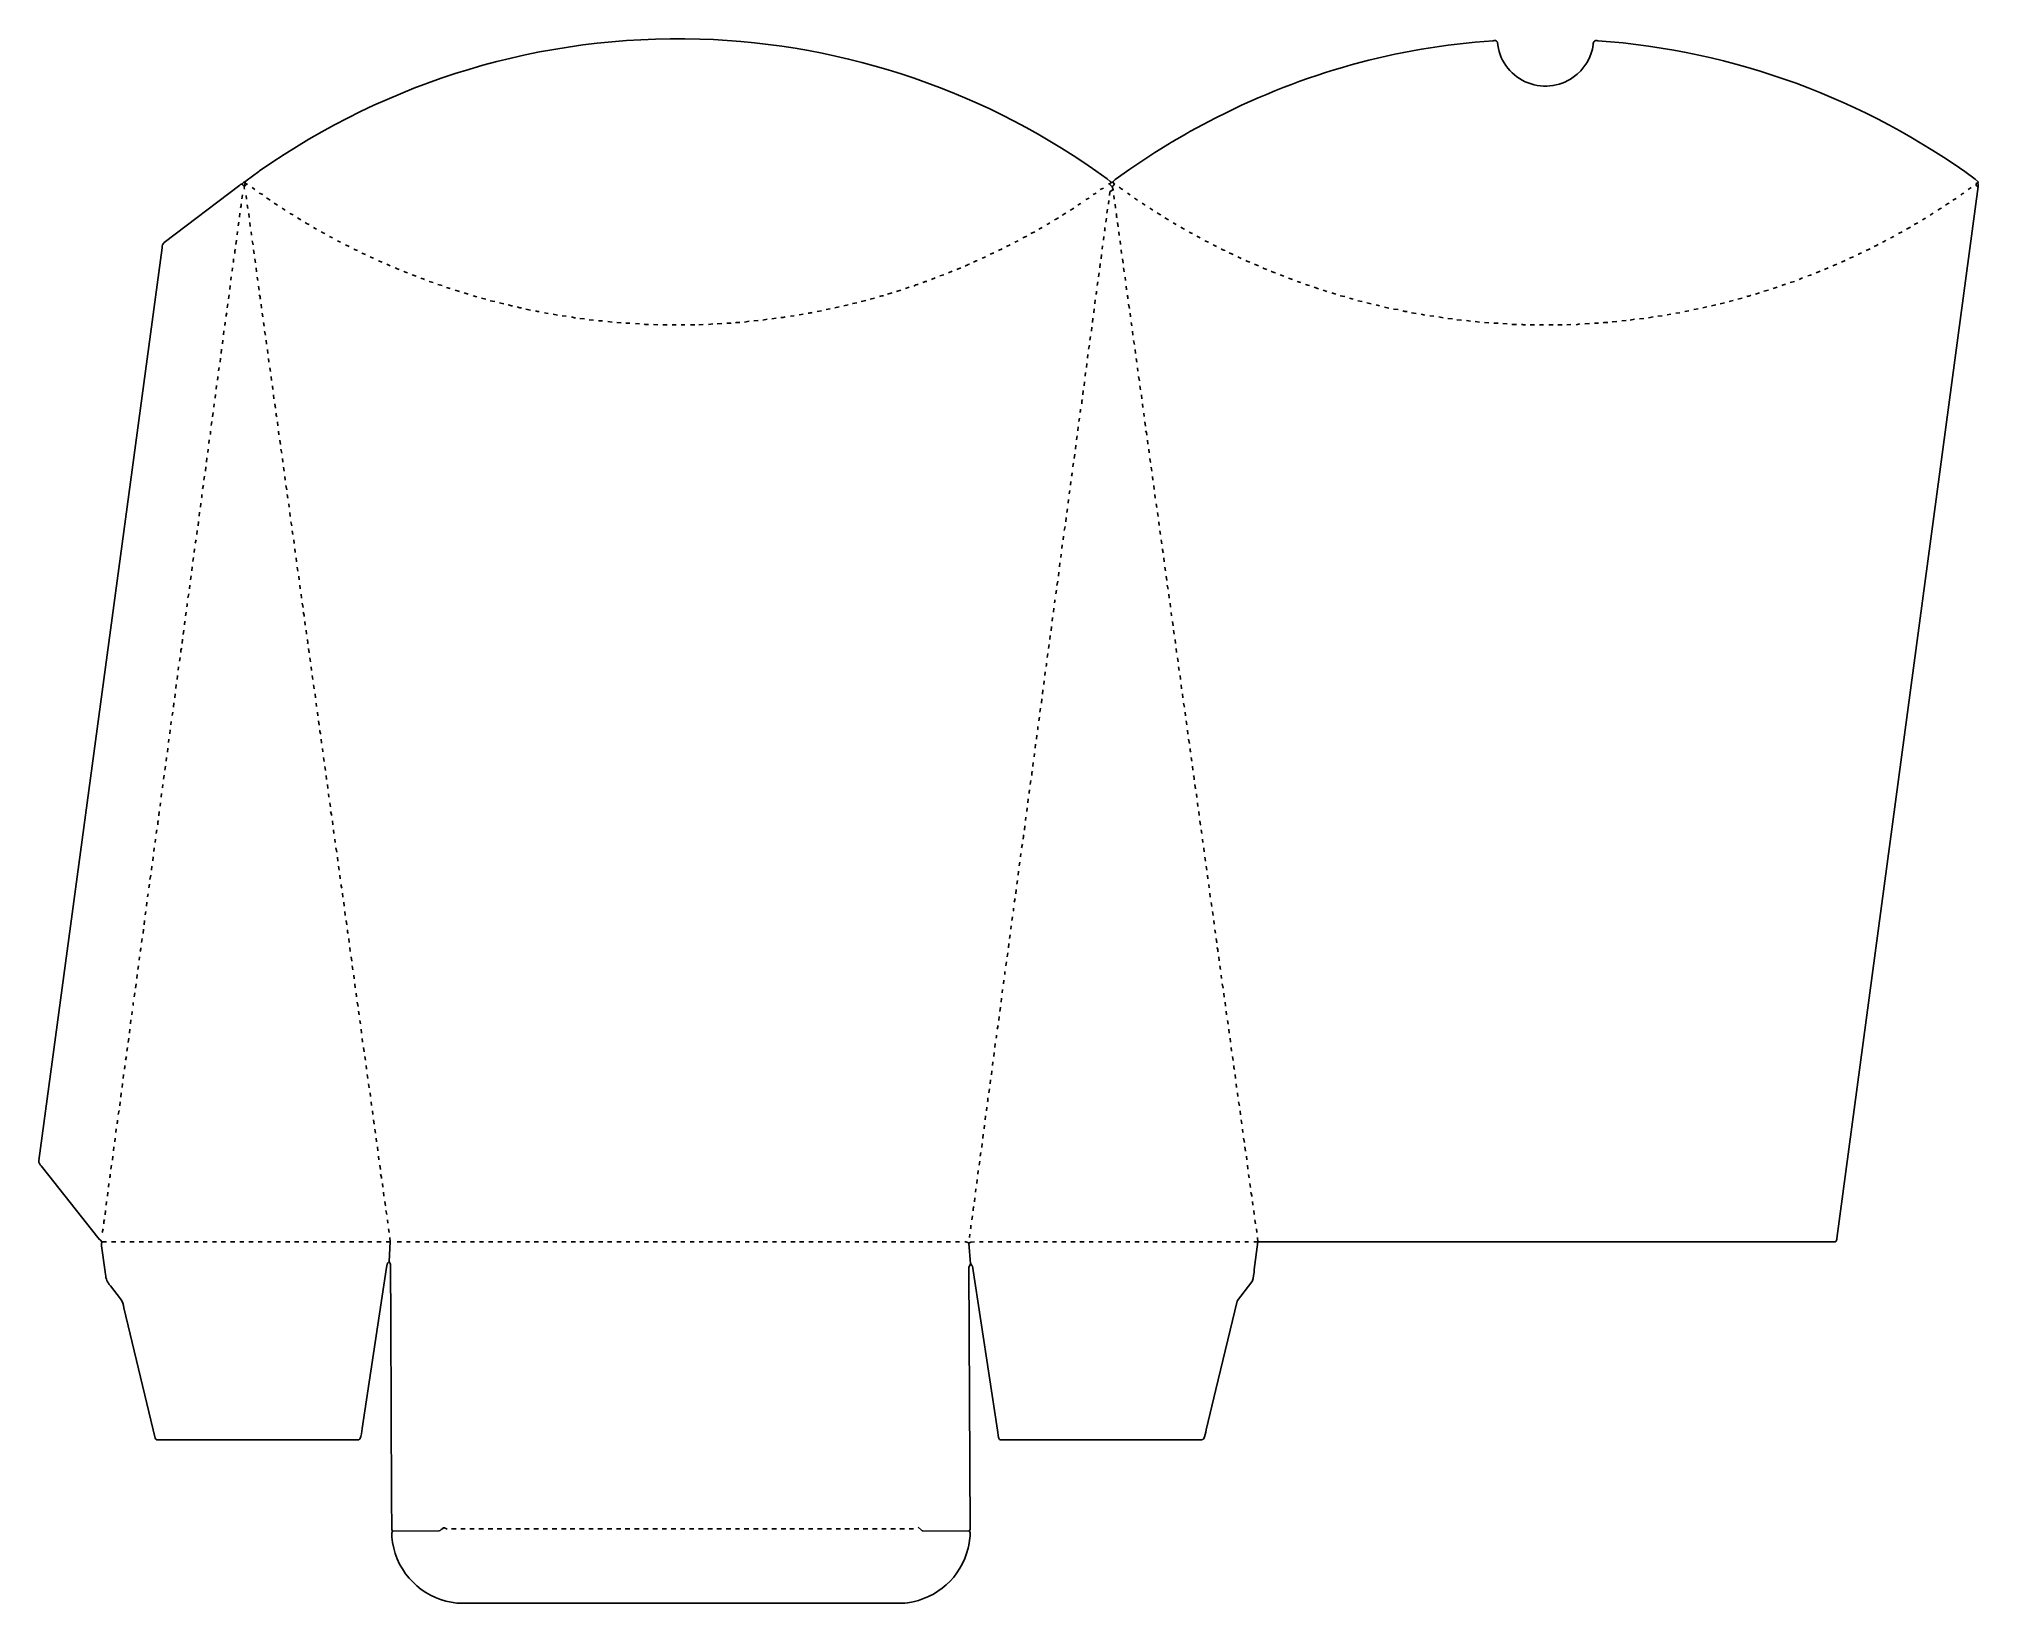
# Model space of a CAD drawing. Extents: x 502 to 5508, y 406 to 4445.
import ezdxf

# ---------------------------------------------------------------- set-up
doc = ezdxf.new("R2010")
doc.units = 0
doc.layers.get('0').update_dxf_attribs({"linetype": 'CONTINUOUS'})

msp = doc.modelspace()

# ---------------------------------------------------------------- linework, layer by layer
at = {"color": 7, "linetype": 'CONTINUOUS'}
for points in [[(3269, 4073), (3269, 4076), (3267.216814, 4077.247788), (3259.783186, 4083.752212, 0.151276), (2208.017808, 4444.480822, 0.162335), (1072, 4104), (1070, 4103), (1037, 4079), (1034, 4076, 0.171293), (1027, 4071, 0.149548), (1020.9, 4067.2), (826, 3919, 0.238604), (820.42, 3905.94), (502, 1549, 0.221328), (508.243902, 1535.195122), (511.756098, 1530.804878), (654, 1350), (660, 1344), (661, 1344), (661, 1343), (665, 1339), (664.7, 1337.1), (664, 1336), (664, 1329), (673.430769, 1262.053846), (674.42, 1255.06, 0.194171), (686.76, 1225.82), (713.243902, 1192.195122, -0.106234), (721.647059, 1168.911765), (802, 832, 0.064594), (807, 828), (1328, 828), (1329.9, 829.2), (1331, 830, 0.065381), (1336.405405, 856.932432), (1399.594595, 1273.067568, -0.197092), (1406, 1288), (1409, 1339), (1408, 1350)], [(3638, 1339), (3649, 1339), (5138.999665, 1339.499664, 0.329184), (5143.569231, 1348.053846), (5508, 4064, 0.130362), (5507, 4072), (5508, 4075), (5508, 4076), (5500.153846, 4083.230769, 0.14061), (4526.032995, 4440.461929, 0.60923), (4514.42, 4430.94, -0.21184), (4463, 4346, -0.580612), (4267, 4437, 0.371479), (4255.967005, 4440.461929, 0.101517), (3544, 4243), (3539.9, 4241.2), (3473, 4206), (3468.1, 4202.8, 0.113019), (3464, 4200), (3440.9, 4187.2, 0.118981), (3438, 4185), (3428.9, 4180.2, 0.118981), (3426, 4178, 0.129316), (3420.9, 4175.2), (3383, 4152), (3318, 4109), (3280, 4082, 0.071068), (3274, 4075), (3269, 4073), (3267, 4071), (3263, 4071)], [(3300, 4056, -0.071762), (3291, 4062)], [(5501, 4070), (5503, 4070, -0.720759), (5507, 4072)], [(1023, 4009, 0.102041), (1024, 4019)], [(1099, 4029, -0.071762), (1090, 4035)], [(3164, 4003, 0.129316), (3169.1, 4005.8), (3174, 4008)], [(3184, 4016, 0.129316), (3189.1, 4018.8), (3192, 4020)], [(5404, 4003), (5409, 4006, -0.120666), (5413, 4008)], [(5424, 4016), (5429, 4019, -0.120666), (5433, 4021)], [(5463, 4042, -0.105975), (5471, 4047)], [(1159, 3991, -0.099319), (1150, 3995)], [(1200, 3966, -0.107441), (1190, 3971)], [(1219, 3954), (1213.846154, 3956.769231, 0.092595), (1211, 3958)], [(3104, 3966, 0.129316), (3109.1, 3968.8), (3112, 3970)], [(3124, 3978), (3128, 3980, -0.079147), (3134, 3983)], [(3144, 3990), (3145.9, 3991.2, 0.081376), (3153, 3996)], [(3253, 3949, 0.07013), (3254, 3958)], [(3284, 3983, 0.128479), (3283, 3994)], [(3398, 3991, -0.115394), (3389, 3996)], [(3459, 3954, -0.070776), (3450, 3959)], [(1240, 3943, -0.099319), (1231, 3947)], [(3480, 3943, -0.152944), (3471, 3947)], [(5240, 3909), (5246, 3912, -0.120666), (5250, 3914)], [(5261, 3920, 0.093395), (5270, 3925)], [(5282, 3931), (5284.9, 3932.3, -0.076986), (5290, 3935)], [(1004, 3868, 0.07013), (1005, 3877)], [(1008, 3891), (1008.439024, 3898.95122, -0.129758), (1010, 3902)], [(1325, 3899, -0.125315), (1315, 3903)], [(1366, 3879), (1360.9, 3880.8, 0.113888), (1357, 3882)], [(2893, 3858, -0.128309), (2904, 3863)], [(2915, 3869), (2920.1, 3870.8, -0.113888), (2924, 3872)], [(2937, 3879), (2942.1, 3880.8, -0.113888), (2946, 3882)], [(2958, 3889), (2963.1, 3890.8, -0.113888), (2967, 3892)], [(3564, 3899, -0.125315), (3554, 3903)], [(3628, 3869, -0.114006), (3618, 3873)], [(5198, 3889, 0.099319), (5207, 3893)], [(1432, 3850, -0.081845), (1422, 3854)], [(1454, 3841, -0.081845), (1444, 3845)], [(1498, 3824), (1494.1, 3825.2, 0.0734), (1488, 3827)], [(2761, 3807, -0.168817), (2772, 3811)], [(2784, 3816), (2786.1, 3816.8, -0.105042), (2794, 3819)], [(3672, 3850, -0.114006), (3662, 3854)], [(3694, 3841, -0.064772), (3683, 3845)], [(3782, 3808), (3778.1, 3809.2, 0.0734), (3772, 3811)], [(5001, 3808, -0.109251), (5011, 3811)], [(5068, 3833), (5071.9, 3834.2, -0.0734), (5078, 3836)], [(1074, 3773, 0.114653), (1071, 3784)], [(1725, 3756, -0.081137), (1714, 3758)], [(2672, 3780), (2675.1, 3780.7, -0.095372), (2682, 3782)], [(3231, 3785, 0.07013), (3232, 3794)], [(3313, 3774, 0.083987), (3312, 3783)], [(4911, 3780, 0.084719), (4921, 3783)], [(982, 3705, 0.07013), (983, 3714)], [(1748, 3750), (1745.923077, 3750.615385, -0.075753), (1737, 3753)], [(1794, 3741, -0.09779), (1784, 3743)], [(1887, 3725, -0.063906), (1877, 3727)], [(2300, 3712, -0.08251), (2312, 3713)], [(2417, 3726, 0.096102), (2429, 3727)], [(2488, 3737, 0.09779), (2498, 3739)], [(4034, 3741, -0.106907), (4023, 3743)], [(4340, 3707, -0.091428), (4329, 3708)], [(4540, 3712, -0.08251), (4552, 3713)], [(963, 3564, 0.07013), (964, 3573)], [(3194, 3503), (3194.439024, 3510.95122, -0.129758), (3196, 3514)], [(1117, 3469, -0.172405), (1115, 3479)], [(3190, 3480, 0.07013), (3191, 3489)], [(3362, 3422, 0.114653), (3359, 3433)], [(3168, 3316, 0.07013), (3169, 3325)], [(3171, 3340), (3172.42, 3346.94, -0.124558), (3174, 3350)], [(922, 3260, 0.07013), (923, 3269)], [(3405, 3118, -0.172405), (3403, 3128)], [(884, 2979, 0.063434), (885, 2987)], [(1187, 2954, 0.114653), (1184, 2965)], [(3124, 2989, 0.063434), (3125, 2997)], [(869, 2861, -0.177876), (871, 2872)], [(1196, 2883, 0.128479), (1195, 2894)], [(3102, 2825, 0.063434), (3103, 2833)], [(1230, 2650, -0.192458), (1227.58, 2658.94), (1227, 2660)], [(3080, 2661, 0.07013), (3081, 2670)], [(3476, 2603, -0.172405), (3474, 2613)], [(3065, 2543), (3065.439024, 2550.95122, -0.129758), (3067, 2554)], [(3058, 2497, 0.07013), (3059, 2506)], [(3484, 2532, 0.128479), (3483, 2543)], [(809, 2416), (809.439024, 2423.95122, -0.129758), (811, 2427)], [(1258, 2440, 0.09411), (1255, 2450)], [(3043, 2379), (3043.439024, 2386.95122, -0.129758), (3045, 2390)], [(783, 2230, 0.063434), (784, 2238)], [(1301, 2135, -0.192458), (1298.58, 2143.94), (1298, 2145)], [(764, 2089, 0.07013), (765, 2098)], [(3546, 2088, 0.114653), (3543, 2099)], [(2973, 1865, 0.063434), (2974, 1873)], [(723, 1785, 0.07013), (724, 1794)], [(3589, 1784, -0.192458), (3586.58, 1792.94), (3586, 1794)], [(2951, 1701, 0.102041), (2952, 1711)], [(704, 1644, 0.07013), (705, 1653)], [(707, 1668), (708.42, 1674.94, -0.124558), (710, 1678)], [(685, 1504, 0.102041), (686, 1514)], [(1387, 1503, 0.114653), (1384, 1514)], [(3633, 1456, 0.078284), (3631, 1467)], [(2914, 1419, -0.177876), (2916, 1430)], [(670, 1386, -0.177876), (672, 1397)], [(2907, 1373, 0.07013), (2908, 1382)], [(1406, 1288, -0.073347), (1409.503378, 1280.996667), (1410.502203, 1131.997817), (1412.497797, 677.002183), (1413.493752, 596.006096), (1414.2, 594.1), (1415, 592, -0.120666), (1413, 588), (1413.554455, 576.955446, 0.159473), (1457.756098, 470.804878), (1477.804878, 450.756098, 0.15737), (1580.95122, 406.560976), (1582, 406), (2737, 406), (2744.946154, 407.430769, 0.309664), (2900.647059, 548.088235), (2902.384615, 555.923077), (2906, 580), (2906, 589), (2904.8, 590.9), (2904, 592, -0.120666), (2906, 596), (2903, 1274), (2904.2, 1275.9), (2907, 1282), (2908, 1282), (2910.230769, 1278.153846), (2911.769231, 1275.846154), (2976.58, 852.94), (2979.42, 834.06, 0.311065), (2984, 828), (3505, 828), (3506.9, 829.2), (3508, 830, 0.0955), (3515.384615, 853.923077), (3540.352941, 957.911765), (3595, 1186), (3596.2, 1187.9), (3633, 1236), (3634, 1237, 0.069044), (3639.58, 1268.06), (3649, 1339), (3648, 1350)], [(2903, 1336, 0.200152), (2892, 1339)], [(1415, 592), (1534.995902, 592.495834, 0.132646), (1546, 601), (1549, 601), (1554.1, 598.3), (1556, 598)], [(2904, 592), (2784.004098, 592.495834, -0.092491), (2780.22069, 594.248276), (2772, 602)]]:
    msp.add_lwpolyline(points, format="xyb", dxfattribs=at)
for points in [[(1027, 4071), (1027, 4069), (1032, 4064), (1033, 4064), (1034, 4065), (1039, 4070)], [(1041, 4070), (1039, 4070), (1037, 4072), (1036, 4072), (1034, 4076)], [(1060, 4056), (1053, 4061)], [(3242, 4056), (3250, 4060)], [(3266, 4041), (3267, 4050), (3272.9, 4054.2), (3275, 4055)], [(3276, 4054), (3275, 4055), (3273, 4064), (3272, 4064), (3267, 4069), (3267, 4071)], [(3273, 4064), (3274, 4065), (3278.423077, 4069.615385), (3274, 4075)], [(5482, 4056), (5490, 4061)], [(1026, 4032), (1028, 4042)], [(1038, 4031), (1037, 4041)], [(1042, 4007), (1040, 4017)], [(1080, 4043), (1071, 4047)], [(1118, 4016), (1110, 4021)], [(1138, 4003), (1130, 4008)], [(3205, 4030), (3213, 4034)], [(3224, 4043), (3231, 4047)], [(3259, 3995), (3261, 4005)], [(3263, 4018), (3264, 4028)], [(3278, 4031), (3277, 4041)], [(3281, 4008), (3280, 4018)], [(3319, 4042), (3312, 4047)], [(3338, 4029), (3330, 4034)], [(3358, 4016), (3350, 4021)], [(3378, 4003), (3370, 4008)], [(5443, 4029), (5451, 4033)], [(1017, 3962), (1018, 3972)], [(1020, 3985), (1021, 3995)], [(1045, 3984), (1044, 3994)], [(1048, 3961), (1047, 3971)], [(1178, 3978), (1170, 3983)], [(3083, 3954), (3092, 3958)], [(3256, 3972), (3258, 3982)], [(3288, 3960), (3286, 3971)], [(3418, 3978), (3409, 3983)], [(3438, 3966), (3430, 3970)], [(5323, 3954), (5333, 3959)], [(5343, 3966), (5352, 3970)], [(5364, 3978), (5372, 3982)], [(5384, 3990), (5392, 3995)], [(1011, 3914), (1012, 3925)], [(1014, 3939), (1015, 3948)], [(1051, 3938), (1050, 3947)], [(1055, 3913), (1053, 3924)], [(1260, 3931), (1252, 3935)], [(1281, 3920), (1273, 3924)], [(1303, 3909), (1294, 3913)], [(3000, 3909), (3009, 3913)], [(3021, 3920), (3030, 3924)], [(3042, 3931), (3052, 3936)], [(3063, 3943), (3073, 3947)], [(3247, 3902), (3248, 3911)], [(3250, 3925), (3251, 3935)], [(3291, 3937), (3290, 3947)], [(3294, 3914), (3293, 3924)], [(3500, 3931), (3491, 3936)], [(3521, 3920), (3512, 3924)], [(3542, 3909), (3533, 3913)], [(5302, 3943), (5312, 3947)], [(1058, 3890), (1056, 3900)], [(1061, 3867), (1060, 3877)], [(1345, 3888), (1336, 3892)], [(1388, 3869), (1379, 3872)], [(1409, 3859), (1400, 3863)], [(2979, 3899), (2989, 3903)], [(3241, 3854), (3242, 3865)], [(3244, 3877), (3245, 3888)], [(3297, 3891), (3296, 3900)], [(3301, 3866), (3299, 3877)], [(3585, 3888), (3575, 3893)], [(3606, 3878), (3597, 3882)], [(3650, 3859), (3640, 3863)], [(5133, 3859), (5143, 3863)], [(5155, 3869), (5165, 3873)], [(5176, 3879), (5186, 3882)], [(5219, 3899), (5229, 3903)], [(995, 3798), (996, 3808)], [(998, 3822), (999, 3831)], [(1001, 3845), (1002, 3854)], [(1064, 3844), (1063, 3854)], [(1067, 3821), (1066, 3830)], [(1071, 3796), (1069, 3807)], [(1476, 3832), (1466, 3836)], [(1520, 3816), (1510, 3819)], [(1543, 3808), (1532, 3811)], [(2806, 3824), (2816, 3828)], [(2828, 3833), (2838, 3836)], [(2850, 3841), (2860, 3845)], [(2872, 3850), (2882, 3854)], [(3234, 3808), (3236, 3818)], [(3237, 3831), (3239, 3841)], [(3304, 3844), (3302, 3854)], [(3307, 3821), (3306, 3830)], [(3310, 3797), (3309, 3807)], [(3716, 3832), (3706, 3836)], [(3738, 3824), (3728, 3827)], [(3760, 3816), (3750, 3819)], [(5023, 3816), (5034, 3819)], [(5046, 3824), (5055, 3828)], [(5090, 3841), (5100, 3845)], [(5111, 3850), (5121, 3854)], [(988, 3751), (990, 3761)], [(992, 3774), (993, 3784)], [(1077, 3750), (1076, 3760)], [(1564, 3801), (1554, 3803)], [(1588, 3793), (1577, 3796)], [(1610, 3786), (1600, 3789)], [(1633, 3779), (1623, 3782)], [(1656, 3773), (1645, 3776)], [(1679, 3767), (1667, 3769)], [(1702, 3761), (1691, 3764)], [(2580, 3756), (2591, 3758)], [(2602, 3762), (2603, 3761.5), (2614, 3764)], [(2625, 3767), (2637, 3770)], [(2648, 3773), (2659, 3776)], [(2693, 3786), (2705, 3789)], [(2716, 3793), (2727, 3796)], [(2739, 3801), (2749, 3804)], [(3228, 3761), (3229, 3771)], [(3317, 3749), (3315, 3760)], [(3805, 3800), (3794, 3804)], [(3827, 3793), (3817, 3796)], [(3850, 3786), (3840, 3789)], [(3873, 3780), (3861, 3782)], [(3895, 3773), (3885, 3776)], [(3918, 3767), (3907, 3769)], [(3941, 3761), (3930, 3764)], [(3963, 3756), (3954, 3758)], [(4820, 3756), (4831, 3758)], [(4842, 3761), (4853, 3764)], [(4865, 3767), (4876, 3770)], [(4888, 3773), (4899, 3776)], [(4933, 3786), (4944, 3789)], [(4955, 3794), (4967, 3796)], [(4979, 3801), (4989, 3804)], [(985, 3728), (987, 3738)], [(1080, 3727), (1079, 3737)], [(1084, 3703), (1082, 3713)], [(1771, 3745), (1759, 3747)], [(1817, 3736), (1807, 3738)], [(1841, 3732), (1830, 3734)], [(1863, 3729), (1853, 3730)], [(1911, 3722), (1899, 3723)], [(1934, 3719), (1923, 3720)], [(1957, 3717), (1948, 3717), (1947, 3718)], [(1982, 3714), (1971, 3715)], [(2005, 3712), (1994, 3713)], [(2017, 3711), (2028, 3711)], [(2053, 3709), (2042, 3710)], [(2076, 3708), (2066, 3708), (2065, 3709)], [(2100, 3707), (2089, 3708)], [(2113, 3707), (2124, 3707)], [(2137, 3707), (2147, 3707)], [(2160, 3707), (2170, 3707)], [(2184, 3707), (2195, 3707)], [(2206, 3707), (2217, 3708)], [(2231, 3708), (2242, 3709)], [(2253, 3709), (2265, 3710)], [(2278, 3711), (2288, 3711), (2289, 3712)], [(2324, 3714), (2336, 3716)], [(2348, 3717), (2359, 3718)], [(2371, 3719), (2382, 3721)], [(2394, 3722), (2405, 3724)], [(2442, 3729), (2452, 3730)], [(2465, 3733), (2475, 3734)], [(2511, 3741), (2522, 3743)], [(2534, 3746), (2545, 3748)], [(2557, 3751), (2568, 3753)], [(3222, 3713), (3223, 3724)], [(3225, 3738), (3226, 3748)], [(3320, 3727), (3319, 3737)], [(3323, 3704), (3322, 3713)], [(3987, 3750), (3976, 3752)], [(4011, 3746), (3999, 3747)], [(4057, 3736), (4045, 3738)], [(4080, 3732), (4070, 3734)], [(4103, 3729), (4093, 3730)], [(4127, 3725), (4116, 3727)], [(4151, 3722), (4139, 3723)], [(4174, 3719), (4162, 3720)], [(4198, 3716), (4187, 3718)], [(4221, 3714), (4210, 3715)], [(4245, 3712), (4234, 3713)], [(4258, 3711), (4269, 3711)], [(4292, 3709), (4281, 3710)], [(4304, 3708), (4316, 3708)], [(4352, 3707), (4363, 3707)], [(4376, 3707), (4386, 3707)], [(4400, 3707), (4411, 3707)], [(4423, 3707), (4434, 3707)], [(4446, 3707), (4457, 3708)], [(4470, 3707), (4480, 3709)], [(4493, 3709), (4505, 3710)], [(4518, 3711), (4528, 3711)], [(4563, 3715), (4564, 3714.5), (4575, 3715)], [(4588, 3717), (4599, 3718)], [(4610, 3719), (4621, 3721)], [(4634, 3722), (4645, 3723)], [(4657, 3725), (4669, 3727)], [(4681, 3729), (4692, 3730)], [(4705, 3733), (4715, 3734)], [(4728, 3737), (4738, 3738)], [(4751, 3741), (4761, 3743)], [(4774, 3746), (4785, 3748)], [(4797, 3751), (4808, 3753)], [(976, 3658), (977, 3667)], [(979, 3681), (980, 3691)], [(1087, 3680), (1085, 3690)], [(1090, 3657), (1089, 3667)], [(3215, 3667), (3217, 3677)], [(3219, 3690), (3220, 3701)], [(3326, 3680), (3325, 3690)], [(3330, 3656), (3328, 3666)], [(970, 3610), (971, 3621)], [(973, 3633), (974, 3644)], [(1093, 3633), (1092, 3643)], [(1096, 3610), (1095, 3620)], [(3206, 3597), (3207, 3607)], [(3209, 3621), (3210, 3630)], [(3212, 3644), (3214, 3654)], [(3333, 3633), (3332, 3643)], [(3336, 3610), (3335, 3620)], [(966, 3588), (968, 3597)], [(1100, 3586), (1098, 3596)], [(1103, 3563), (1102, 3573)], [(3200, 3549), (3201, 3560)], [(3203, 3574), (3204, 3584)], [(3339, 3587), (3338, 3596)], [(3343, 3562), (3341, 3573)], [(957, 3517), (958, 3527)], [(960, 3541), (961, 3550)], [(1106, 3540), (1105, 3549)], [(1109, 3516), (1108, 3526)], [(3197, 3526), (3198, 3537)], [(3346, 3539), (3344, 3549)], [(3349, 3516), (3348, 3526)], [(947, 3447), (949, 3457)], [(950, 3469), (952, 3480)], [(954, 3494), (955, 3503)], [(1113, 3492), (1111, 3503)], [(1119, 3446), (1118, 3456)], [(3187, 3457), (3188, 3466)], [(3352, 3493), (3351, 3503)], [(3355, 3470), (3354, 3479)], [(3359, 3445), (3357, 3456)], [(941, 3400), (942, 3410)], [(944, 3424), (945, 3425), (945, 3432)], [(1122, 3423), (1121, 3432)], [(1126, 3398), (1124, 3409)], [(3181, 3410), (3182, 3420)], [(3184, 3433), (3185, 3443)], [(3365, 3399), (3364, 3409)], [(935, 3352), (936, 3363)], [(938, 3377), (939, 3386)], [(1129, 3375), (1127, 3386)], [(1132, 3352), (1131, 3362)], [(3175, 3362), (3176, 3373)], [(3178, 3386), (3179, 3396)], [(3368, 3376), (3367, 3386)], [(3371, 3351), (3372, 3352), (3370.2, 3361.1), (3370, 3362)], [(928, 3306), (930, 3316)], [(932, 3329), (933, 3340)], [(1135, 3329), (1134, 3339)], [(1138, 3306), (1137, 3315)], [(3375, 3329), (3373, 3339)], [(3378, 3306), (3377, 3315)], [(925, 3283), (927, 3293)], [(1142, 3281), (1140, 3292)], [(1145, 3259), (1143, 3269)], [(3159, 3246), (3160, 3256)], [(3162, 3270), (3163, 3279)], [(3165, 3293), (3166, 3302)], [(3381, 3282), (3380, 3292)], [(3384, 3259), (3383, 3269)], [(916, 3213), (917, 3223)], [(919, 3236), (920, 3246)], [(1148, 3236), (1147, 3245)], [(1151, 3212), (1150, 3222)], [(3153, 3198), (3154, 3209)], [(3156, 3222), (3157, 3232)], [(3388, 3235), (3386, 3245)], [(3391, 3212), (3390, 3222)], [(910, 3165), (911, 3176)], [(913, 3188), (914, 3199)], [(1155, 3188), (1153, 3198)], [(1158, 3165), (1156, 3175)], [(3146, 3152), (3147, 3161)], [(3149, 3176), (3151, 3186)], [(3394, 3189), (3393, 3198)], [(3397, 3165), (3396, 3175)], [(900, 3096), (901, 3106)], [(903, 3119), (904, 3128)], [(906, 3143), (908, 3152)], [(1161, 3142), (1160, 3152)], [(1164, 3119), (1163, 3128)], [(1167, 3095), (1166, 3105)], [(3140, 3106), (3141, 3115)], [(3143, 3129), (3144, 3139)], [(3401, 3141), (3399, 3152)], [(3407, 3095), (3406, 3105)], [(894, 3048), (895, 3059)], [(897, 3072), (898, 3082)], [(1171, 3071), (1169, 3081)], [(1174, 3048), (1173, 3058)], [(3134, 3058), (3135, 3068)], [(3137, 3082), (3138, 3092)], [(3410, 3072), (3409, 3081)], [(3414, 3047), (3412, 3058)], [(887, 3002), (889, 3012)], [(891, 3025), (892, 3035)], [(1177, 3025), (1176, 3035)], [(1180, 3001), (1179, 3011)], [(3127, 3012), (3129, 3022)], [(3130, 3034), (3132, 3045)], [(3417, 3024), (3415, 3035)], [(3420, 3001), (3419, 3011)], [(881, 2955), (882, 2965)], [(1184, 2977), (1182, 2988)], [(3121, 2965), (3122, 2975)], [(3423, 2978), (3422, 2988)], [(3426, 2955), (3425, 2964)], [(875, 2907), (876, 2918)], [(878, 2932), (879, 2942)], [(1190, 2931), (1189, 2941)], [(1193, 2908), (1192, 2918)], [(3112, 2894), (3113, 2905)], [(3115, 2917), (3116, 2928)], [(3118, 2942), (3119, 2951)], [(3430, 2930), (3428, 2941)], [(3433, 2908), (3431, 2918)], [(872, 2884), (873, 2895)], [(1200, 2860), (1198, 2871)], [(3105, 2848), (3107, 2858)], [(3108, 2871), (3110, 2881)], [(3436, 2884), (3435, 2894)], [(3439, 2861), (3438, 2871)], [(862, 2815), (863, 2824)], [(865, 2838), (867, 2848)], [(1203, 2837), (1202, 2847)], [(1206, 2814), (1205, 2824)], [(3099, 2801), (3100, 2811)], [(3443, 2837), (3441, 2847)], [(3446, 2814), (3444, 2824)], [(853, 2744), (854, 2754)], [(856, 2768), (857, 2778)], [(859, 2791), (860, 2801)], [(1209, 2791), (1208, 2801)], [(1213, 2767), (1211, 2777)], [(1216, 2744), (1215, 2754)], [(3093, 2753), (3094, 2764)], [(3096, 2778), (3097, 2788)], [(3449, 2791), (3448, 2801)], [(3452, 2767), (3451, 2777)], [(3455, 2744), (3454, 2754)], [(846, 2698), (848, 2707)], [(850, 2720), (851, 2731)], [(1219, 2721), (1218, 2730)], [(1222, 2697), (1221, 2707)], [(3086, 2707), (3088, 2717)], [(3090, 2730), (3091, 2741)], [(3459, 2720), (3457, 2730)], [(3462, 2697), (3461, 2707)], [(840, 2651), (841, 2661)], [(843, 2674), (844, 2683)], [(1226, 2673), (1224, 2684)], [(3083, 2684), (3085, 2694)], [(3465, 2674), (3464, 2684)], [(3468, 2650), (3467, 2660)], [(834, 2603), (835, 2614)], [(837, 2628), (838, 2637)], [(1232, 2627), (1231, 2637)], [(1235, 2604), (1234, 2613)], [(3074, 2614), (3075, 2624)], [(3077, 2637), (3078, 2647)], [(3472, 2626), (3470, 2637)], [(827, 2557), (829, 2567)], [(831, 2580), (832, 2590)], [(1239, 2579), (1237, 2590)], [(1242, 2556), (1240, 2566)], [(3068, 2566), (3069, 2577)], [(3071, 2591), (3072, 2600)], [(3478, 2580), (3477, 2590)], [(3481, 2557), (3480, 2567)], [(821, 2511), (822, 2520)], [(824, 2534), (826, 2544)], [(1245, 2533), (1244, 2543)], [(1248, 2510), (1247, 2520)], [(3061, 2520), (3063, 2530)], [(3488, 2509), (3486, 2520)], [(815, 2464), (816, 2473)], [(818, 2487), (819, 2497)], [(1251, 2487), (1250, 2496)], [(1255, 2462), (1253, 2473)], [(3052, 2450), (3053, 2460)], [(3055, 2473), (3056, 2483)], [(3491, 2486), (3490, 2496)], [(3494, 2463), (3493, 2473)], [(805, 2393), (807, 2403)], [(812, 2439), (813, 2450)], [(1261, 2416), (1260, 2426)], [(1264, 2393), (1263, 2403)], [(3046, 2402), (3047, 2413)], [(3049, 2427), (3050, 2436)], [(3497, 2440), (3496, 2450)], [(3500, 2415), (3501, 2416), (3499.2, 2425.1), (3499, 2426)], [(3504, 2393), (3502, 2403)], [(799, 2347), (800, 2356)], [(802, 2370), (803, 2379)], [(1267, 2370), (1266, 2379)], [(1271, 2345), (1269, 2356)], [(3039, 2356), (3041, 2366)], [(3507, 2370), (3506, 2379)], [(3510, 2346), (3509, 2356)], [(793, 2299), (794, 2309)], [(796, 2323), (797, 2333)], [(1274, 2322), (1273, 2332)], [(1277, 2299), (1276, 2309)], [(3033, 2310), (3034, 2319)], [(3036, 2333), (3037, 2342)], [(3514, 2322), (3512, 2332)], [(3517, 2299), (3515, 2309)], [(786, 2253), (788, 2263)], [(789, 2275), (791, 2286)], [(1280, 2276), (1279, 2286)], [(1284, 2252), (1282, 2262)], [(3027, 2263), (3028, 2272)], [(3030, 2286), (3031, 2296)], [(3520, 2276), (3519, 2286)], [(3523, 2253), (3522, 2262)], [(780, 2206), (781, 2216)], [(1287, 2229), (1286, 2239)], [(1290, 2206), (1289, 2216)], [(3020, 2216), (3022, 2226)], [(3024, 2238), (3025, 2249)], [(3526, 2229), (3525, 2239)], [(3530, 2205), (3528, 2215)], [(774, 2158), (775, 2169)], [(777, 2183), (778, 2192)], [(1293, 2182), (1292, 2192)], [(1297, 2158), (1295, 2169)], [(3011, 2146), (3012, 2155)], [(3014, 2169), (3015, 2178)], [(3017, 2193), (3018, 2194), (3018, 2201)], [(3533, 2182), (3532, 2192)], [(3536, 2159), (3535, 2169)], [(767, 2112), (769, 2122)], [(771, 2135), (772, 2146)], [(1303, 2112), (1302, 2122)], [(3005, 2098), (3006, 2109)], [(3008, 2122), (3009, 2132)], [(3539, 2136), (3538, 2145)], [(3543, 2111), (3541, 2122)], [(761, 2066), (762, 2075)], [(1306, 2089), (1305, 2099)], [(1310, 2064), (1308, 2075)], [(2998, 2052), (3000, 2062)], [(3002, 2075), (3003, 2085)], [(3549, 2065), (3548, 2075)], [(752, 1994), (753, 2005)], [(755, 2019), (756, 2029)], [(758, 2042), (759, 2052)], [(1313, 2041), (1311, 2052)], [(1316, 2018), (1315, 2028)], [(1319, 1995), (1318, 2005)], [(2992, 2005), (2993, 2015)], [(2995, 2029), (2996, 2030), (2996, 2037)], [(3552, 2042), (3551, 2052)], [(3555, 2019), (3554, 2028)], [(3559, 1994), (3557, 2005)], [(745, 1949), (746, 1950), (746, 1957)], [(748, 1972), (750, 1982)], [(1322, 1972), (1321, 1981)], [(1326, 1947), (1324, 1958)], [(2986, 1958), (2987, 1968)], [(2989, 1982), (2990, 1991)], [(3562, 1971), (3561, 1981)], [(3565, 1948), (3564, 1958)], [(739, 1902), (740, 1912)], [(742, 1925), (743, 1934)], [(1329, 1925), (1327, 1935)], [(1332, 1902), (1331, 1911)], [(2980, 1911), (2981, 1921)], [(2983, 1934), (2984, 1945)], [(3568, 1925), (3567, 1935)], [(3572, 1901), (3570, 1911)], [(733, 1854), (734, 1865)], [(736, 1878), (737, 1888)], [(1335, 1878), (1334, 1888)], [(1338, 1855), (1337, 1864)], [(2976, 1888), (2978, 1898)], [(3575, 1878), (3574, 1888)], [(3578, 1855), (3577, 1865)], [(726, 1808), (728, 1818)], [(729, 1831), (731, 1841)], [(1342, 1830), (1340, 1841)], [(1345, 1808), (1344, 1818)], [(2964, 1794), (2965, 1804)], [(2967, 1818), (2968, 1828)], [(2970, 1841), (2971, 1851)], [(3581, 1831), (3580, 1841)], [(3585, 1807), (3583, 1818)], [(720, 1761), (721, 1771)], [(1348, 1785), (1347, 1794)], [(1351, 1761), (1350, 1771)], [(2958, 1747), (2959, 1757)], [(2961, 1770), (2962, 1781)], [(3591, 1761), (3590, 1771)], [(714, 1713), (715, 1724)], [(717, 1738), (718, 1748)], [(1355, 1737), (1353, 1747)], [(1358, 1714), (1357, 1724)], [(2954, 1724), (2956, 1734)], [(3594, 1738), (3593, 1747)], [(3597, 1714), (3596, 1724)], [(711, 1690), (712, 1701)], [(1361, 1691), (1360, 1701)], [(1364, 1668), (1363, 1677)], [(1368, 1643), (1366, 1654)], [(2945, 1654), (2946, 1664)], [(2948, 1677), (2949, 1687)], [(3601, 1690), (3599, 1701)], [(3604, 1667), (3603, 1677)], [(3607, 1644), (3606, 1654)], [(698, 1597), (699, 1607)], [(701, 1621), (702, 1631)], [(1371, 1620), (1369, 1630)], [(1374, 1597), (1373, 1607)], [(2939, 1606), (2940, 1617)], [(2942, 1631), (2943, 1640)], [(3610, 1621), (3609, 1630)], [(3614, 1596), (3612, 1607)], [(692, 1550), (693, 1560)], [(695, 1574), (696, 1584)], [(1377, 1574), (1376, 1584)], [(1380, 1551), (1379, 1560)], [(2932, 1560), (2934, 1570)], [(2936, 1583), (2937, 1593)], [(3617, 1573), (3615, 1584)], [(3620, 1551), (3619, 1560)], [(688, 1527), (690, 1537)], [(1384, 1526), (1382, 1537)], [(2926, 1514), (2927, 1523)], [(2929, 1537), (2931, 1547)], [(3623, 1527), (3622, 1537)], [(3626, 1504), (3625, 1513)], [(679, 1457), (680, 1467)], [(682, 1480), (683, 1490)], [(1390, 1480), (1389, 1490)], [(1393, 1457), (1392, 1467)], [(2917, 1442), (2918, 1453)], [(2920, 1467), (2921, 1476)], [(2923, 1490), (2924, 1500)], [(3630, 1479), (3628, 1490)], [(673, 1409), (674, 1420)], [(676, 1434), (677, 1443)], [(1396, 1432), (1397, 1433), (1395.2, 1442.1), (1395, 1443)], [(1400, 1410), (1398, 1420)], [(2910, 1396), (2912, 1406)], [(3636, 1434), (3635, 1443)], [(3639, 1410), (3638, 1420)], [(666, 1363), (668, 1373)], [(1403, 1387), (1402, 1396)], [(1406, 1363), (1405, 1373)], [(2904, 1350), (2905, 1359)], [(3643, 1386), (3641, 1396)], [(3646, 1363), (3645, 1373)], [(665, 1339), (677, 1339)], [(690, 1339), (701, 1339)], [(714, 1339), (724, 1339)], [(737, 1339), (748, 1339)], [(761, 1339), (772, 1339)], [(784, 1339), (795, 1339)], [(808, 1339), (819, 1339)], [(832, 1339), (842, 1339)], [(855, 1339), (866, 1339)], [(879, 1339), (890, 1339)], [(903, 1339), (913, 1339)], [(926, 1339), (937, 1339)], [(950, 1339), (961, 1339)], [(973, 1339), (984, 1339)], [(997, 1339), (1008, 1339)], [(1021, 1339), (1031, 1339)], [(1044, 1339), (1055, 1339)], [(1068, 1339), (1079, 1339)], [(1092, 1339), (1102, 1339)], [(1115, 1339), (1126, 1339)], [(1139, 1339), (1150, 1339)], [(1162, 1339), (1173, 1339)], [(1186, 1339), (1197, 1339)], [(1210, 1339), (1220, 1339)], [(1233, 1339), (1244, 1339)], [(1257, 1339), (1268, 1339)], [(1281, 1339), (1291, 1339)], [(1304, 1339), (1315, 1339)], [(1328, 1339), (1339, 1339)], [(1351, 1339), (1362, 1339)], [(1375, 1339), (1386, 1339)], [(1399, 1339), (1409, 1339)], [(1427, 1339), (1438, 1339)], [(1451, 1339), (1461, 1339)], [(1474, 1339), (1485, 1339)], [(1498, 1339), (1509, 1339)], [(1522, 1339), (1532, 1339)], [(1545, 1339), (1556, 1339)], [(1569, 1339), (1580, 1339)], [(1592, 1339), (1603, 1339)], [(1616, 1339), (1627, 1339)], [(1640, 1339), (1650, 1339)], [(1663, 1339), (1674, 1339)], [(1687, 1339), (1698, 1339)], [(1711, 1339), (1721, 1339)], [(1734, 1339), (1745, 1339)], [(1758, 1339), (1769, 1339)], [(1781, 1339), (1792, 1339)], [(1805, 1339), (1816, 1339)], [(1829, 1339), (1839, 1339)], [(1852, 1339), (1863, 1339)], [(1876, 1339), (1887, 1339)], [(1899, 1339), (1910, 1339)], [(1923, 1339), (1934, 1339)], [(1947, 1339), (1958, 1339)], [(1970, 1339), (1981, 1339)], [(1994, 1339), (2005, 1339)], [(2018, 1339), (2028, 1339)], [(2041, 1339), (2052, 1339)], [(2065, 1339), (2076, 1339)], [(2088, 1339), (2099, 1339)], [(2112, 1339), (2123, 1339)], [(2136, 1339), (2147, 1339)], [(2159, 1339), (2170, 1339)], [(2183, 1339), (2194, 1339)], [(2207, 1339), (2217, 1339)], [(2230, 1339), (2241, 1339)], [(2254, 1339), (2265, 1339)], [(2277, 1339), (2288, 1339)], [(2301, 1339), (2312, 1339)], [(2325, 1339), (2336, 1339)], [(2348, 1339), (2359, 1339)], [(2372, 1339), (2383, 1339)], [(2396, 1339), (2406, 1339)], [(2419, 1339), (2430, 1339)], [(2443, 1339), (2454, 1339)], [(2466, 1339), (2477, 1339)], [(2490, 1339), (2501, 1339)], [(2514, 1339), (2525, 1339)], [(2537, 1339), (2548, 1339)], [(2561, 1339), (2572, 1339)], [(2585, 1339), (2595, 1339)], [(2608, 1339), (2619, 1339)], [(2632, 1339), (2643, 1339)], [(2655, 1339), (2666, 1339)], [(2679, 1339), (2690, 1339)], [(2703, 1339), (2714, 1339)], [(2726, 1339), (2737, 1339)], [(2750, 1339), (2761, 1339)], [(2774, 1339), (2784, 1339)], [(2797, 1339), (2808, 1339)], [(2821, 1339), (2832, 1339)], [(2844, 1339), (2855, 1339)], [(2868, 1339), (2879, 1339)], [(2907, 1282), (2903, 1336), (2908.044554, 1338.554455), (2917, 1339)], [(2930, 1339), (2940, 1339)], [(2953, 1339), (2964, 1339)], [(2977, 1339), (2988, 1339)], [(3000, 1339), (3011, 1339)], [(3024, 1339), (3035, 1339)], [(3048, 1339), (3058, 1339)], [(3071, 1339), (3082, 1339)], [(3095, 1339), (3106, 1339)], [(3119, 1339), (3129, 1339)], [(3142, 1339), (3153, 1339)], [(3166, 1339), (3177, 1339)], [(3189, 1339), (3200, 1339)], [(3213, 1339), (3224, 1339)], [(3237, 1339), (3247, 1339)], [(3260, 1339), (3271, 1339)], [(3284, 1339), (3295, 1339)], [(3308, 1339), (3318, 1339)], [(3331, 1339), (3342, 1339)], [(3355, 1339), (3366, 1339)], [(3378, 1339), (3389, 1339)], [(3402, 1339), (3413, 1339)], [(3426, 1339), (3436, 1339)], [(3449, 1339), (3460, 1339)], [(3473, 1339), (3484, 1339)], [(3497, 1339), (3507, 1339)], [(3520, 1339), (3531, 1339)], [(3544, 1339), (3555, 1339)], [(3567, 1339), (3578, 1339)], [(3591, 1339), (3602, 1339)], [(3615, 1339), (3625, 1339)], [(1567, 598), (1579, 598)], [(1591, 598), (1603, 598)], [(1615, 598), (1626, 598)], [(1638, 598), (1650, 598)], [(1662, 598), (1674, 598)], [(1685, 598), (1697, 598)], [(1709, 598), (1721, 598)], [(1733, 598), (1745, 598)], [(1756, 598), (1768, 598)], [(1780, 598), (1792, 598)], [(1804, 598), (1815, 598)], [(1827, 598), (1839, 598)], [(1851, 598), (1863, 598)], [(1874, 598), (1886, 598)], [(1898, 598), (1910, 598)], [(1922, 598), (1933, 598)], [(1945, 598), (1957, 598)], [(1969, 598), (1981, 598)], [(1993, 598), (2004, 598)], [(2016, 598), (2028, 598)], [(2040, 598), (2052, 598)], [(2063, 598), (2075, 598)], [(2087, 598), (2099, 598)], [(2111, 598), (2122, 598)], [(2134, 598), (2146, 598)], [(2158, 598), (2170, 598)], [(2182, 598), (2193, 598)], [(2205, 598), (2217, 598)], [(2229, 598), (2241, 598)], [(2252, 598), (2264, 598)], [(2276, 598), (2288, 598)], [(2300, 598), (2311, 598)], [(2323, 598), (2335, 598)], [(2347, 598), (2359, 598)], [(2371, 598), (2382, 598)], [(2394, 598), (2406, 598)], [(2418, 598), (2430, 598)], [(2441, 598), (2453, 598)], [(2465, 598), (2477, 598)], [(2489, 598), (2500, 598)], [(2512, 598), (2524, 598)], [(2536, 598), (2548, 598)], [(2560, 598), (2571, 598)], [(2583, 598), (2595, 598)], [(2607, 598), (2619, 598)], [(2630, 598), (2642, 598)], [(2654, 598), (2666, 598)], [(2678, 598), (2689, 598)], [(2701, 598), (2713, 598)], [(2725, 598), (2737, 598)], [(2749, 598), (2760, 598)]]:
    msp.add_lwpolyline(points, dxfattribs=at)
at = {"color": 169, "linetype": 'CONTINUOUS'}
msp.add_lwpolyline([(1033, 4057, -0.239896), (1033, 4064), (1034, 4065, -0.545223), (1036, 4072)], format="xyb", dxfattribs=at)
at = {"color": 250, "linetype": 'CONTINUOUS'}
msp.add_lwpolyline([(5508, 4064, -0.606929), (5503, 4070)], format="xyb", dxfattribs=at)

doc.saveas('drawing.dxf')
